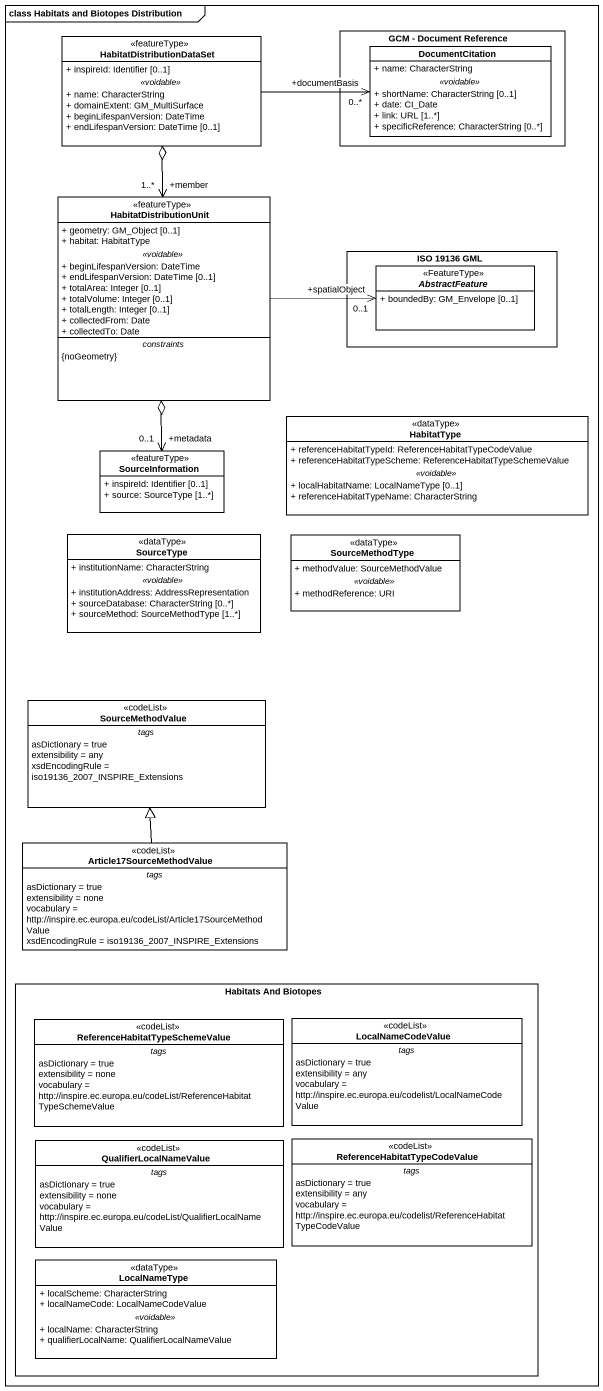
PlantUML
@startuml
mainframe class Habitats and Biotopes Distribution
hide circle
hide empty members
skinparam classAttributeIconSize 0
class HabitatDistributionDataSet <<featureType>> {
  + inspireId: Identifier [0..1]
  .. <<voidable>> ..
  + name: CharacterString
  + domainExtent: GM_MultiSurface
  + beginLifespanVersion: DateTime
  + endLifespanVersion: DateTime [0..1]
}
rectangle "GCM - Document Reference" as GCM_Document_Reference {
  class DocumentCitation {
    + name: CharacterString
    .. <<voidable>> ..
    + shortName: CharacterString [0..1]
    + date: CI_Date
    + link: URL [1..*]
    + specificReference: CharacterString [0..*]
  }
}
class HabitatDistributionUnit <<featureType>> {
  + geometry: GM_Object [0..1]
  + habitat: HabitatType
  .. <<voidable>> ..
  + beginLifespanVersion: DateTime
  + endLifespanVersion: DateTime [0..1]
  + totalArea: Integer [0..1]
  + totalVolume: Integer [0..1]
  + totalLength: Integer [0..1]
  + collectedFrom: Date
  + collectedTo: Date
  -- constraints --
  {noGeometry}
}
rectangle "ISO 19136 GML" as ISO_19136_GML {
  abstract class AbstractFeature <<FeatureType>> {
    + boundedBy: GM_Envelope [0..1]
  }
}
class HabitatType <<dataType>> {
  + referenceHabitatTypeId: ReferenceHabitatTypeCodeValue
  + referenceHabitatTypeScheme: ReferenceHabitatTypeSchemeValue
  .. <<voidable>> ..
  + localHabitatName: LocalNameType [0..1]
  + referenceHabitatTypeName: CharacterString
}
class SourceInformation <<featureType>> {
  + inspireId: Identifier [0..1]
  + source: SourceType [1..*]
}
class SourceType <<dataType>> {
  + institutionName: CharacterString
  .. <<voidable>> ..
  + institutionAddress: AddressRepresentation
  + sourceDatabase: CharacterString [0..*]
  + sourceMethod: SourceMethodType [1..*]
}
class SourceMethodType <<dataType>> {
  + methodValue: SourceMethodValue
  .. <<voidable>> ..
  + methodReference: URI
}
class SourceMethodValue <<codeList>> {
  -- tags --
  asDictionary = true
  extensibility = any
  xsdEncodingRule = iso19136_2007_INSPIRE_Extensions
}
class Article17SourceMethodValue <<codeList>> {
  -- tags --
  asDictionary = true
  extensibility = none
  vocabulary = http://inspire.ec.europa.eu/codeList/Article17SourceMethodValue
  xsdEncodingRule = iso19136_2007_INSPIRE_Extensions
}
rectangle "Habitats And Biotopes" as Habitats_And_Biotopes {
  class "ReferenceHabitatTypeSchemeValue" as ReferenceHabitatTypeSchemeVa <<codeList>> {
    -- tags --
    asDictionary = true
    extensibility = none
    vocabulary = http://inspire.ec.europa.eu/codeList/ReferenceHabitatTypeSchemeValue
  }
  class LocalNameCodeValue <<codeList>> {
    -- tags --
    asDictionary = true
    extensibility = any
    vocabulary = http://inspire.ec.europa.eu/codelist/LocalNameCodeValue
  }
  class QualifierLocalNameValue <<codeList>> {
    -- tags --
    asDictionary = true
    extensibility = none
    vocabulary = http://inspire.ec.europa.eu/codeList/QualifierLocalNameValue
  }
  class "ReferenceHabitatTypeCodeValue" as ReferenceHabitatTypeCodeValu <<codeList>> {
    -- tags --
    asDictionary = true
    extensibility = any
    vocabulary = http://inspire.ec.europa.eu/codelist/ReferenceHabitatTypeCodeValue
  }
  class LocalNameType <<dataType>> {
    + localScheme: CharacterString
    + localNameCode: LocalNameCodeValue
    .. <<voidable>> ..
    + localName: CharacterString
    + qualifierLocalName: QualifierLocalNameValue
  }
}
HabitatDistributionDataSet -right-> "+documentBasis\n0..*" DocumentCitation
HabitatDistributionUnit "+member\n1..*" <-up-o HabitatDistributionDataSet
HabitatDistributionUnit -right-> "+spatialObject\n0..1" AbstractFeature
SourceInformation "+metadata\n0..1" <-up-o HabitatDistributionUnit
Article17SourceMethodValue -up-|> SourceMethodValue
@enduml
